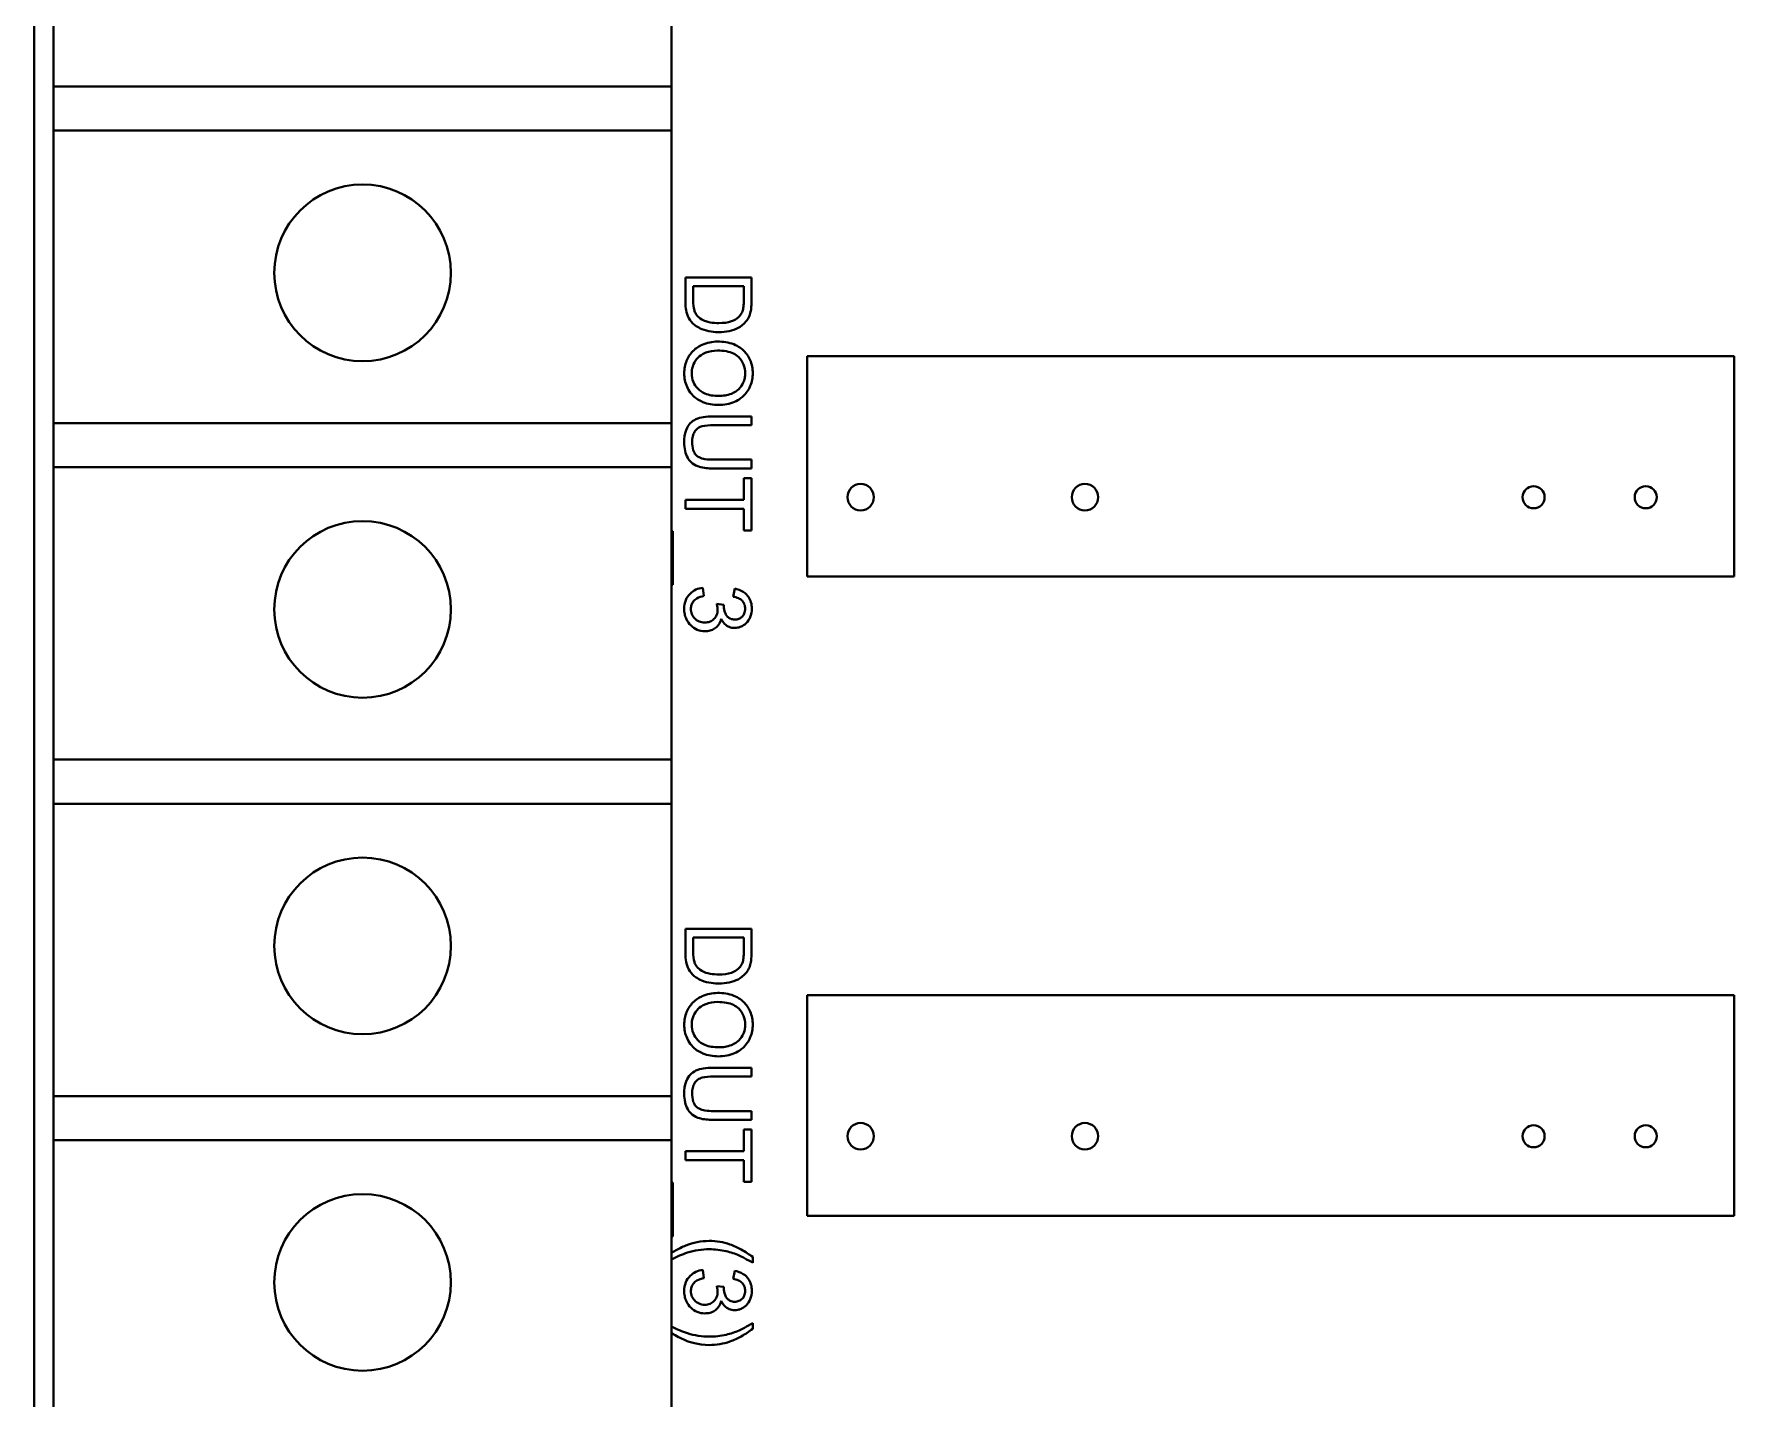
# Model space of a CAD drawing. Header units: millimetres. Extents: x 0 to 4205, y 0 to 2970.
# Drawn here: x 1889.35 to 1927.85, y 2435.43 to 2466.34 of the extents above; entities that cross this region are included whole.
import ezdxf

# ---------------------------------------------------------------- set-up
doc = ezdxf.new("R2010")
doc.units = ezdxf.units.MM
doc.header["$LTSCALE"] = 5
doc.layers.add('가시적인 것(ISO)', color=3, linetype='Continuous', lineweight=40)

msp = doc.modelspace()

# ---------------------------------------------------------------- linework, layer by layer
at = {"layer": '가시적인 것(ISO)'}
for p, q in [((1889.348, 2549.741), (1889.348, 2379.741)), ((1889.788, 2471.771), (1889.788, 2465.151)), ((1903.787, 2465.151), (1903.787, 2471.771)), ((1903.787, 2465.151), (1889.788, 2465.151)), ((1889.788, 2465.151), (1889.788, 2464.151)), ((1903.787, 2464.151), (1903.787, 2465.151)), ((1889.788, 2464.151), (1903.787, 2464.151)), ((1889.788, 2464.151), (1889.788, 2457.531)), ((1903.787, 2457.531), (1903.787, 2464.151)), ((1905.598, 2460.829), (1904.098, 2460.829)), ((1904.098, 2460.829), (1904.098, 2460.288)), ((1905.598, 2460.313), (1905.598, 2460.829)), ((1904.275, 2460.31), (1904.275, 2460.631)), ((1904.275, 2460.631), (1905.42, 2460.631)), ((1905.42, 2460.631), (1905.42, 2460.315)), ((1906.855, 2459.048), (1906.855, 2454.052)), ((1927.846, 2459.048), (1906.855, 2459.048)), ((1927.846, 2454.052), (1927.846, 2459.048)), ((1903.787, 2457.531), (1889.788, 2457.531)), ((1889.788, 2457.531), (1889.788, 2456.531)), ((1903.787, 2456.531), (1903.787, 2457.531)), ((1905.598, 2457.682), (1904.731, 2457.682)), ((1904.732, 2457.483), (1905.598, 2457.483)), ((1905.598, 2457.483), (1905.598, 2457.682)), ((1905.598, 2456.701), (1904.732, 2456.701)), ((1905.598, 2456.502), (1905.598, 2456.701)), ((1889.788, 2456.531), (1903.787, 2456.531)), ((1889.788, 2456.531), (1889.788, 2449.911)), ((1903.787, 2449.911), (1903.787, 2456.531)), ((1904.731, 2456.502), (1905.598, 2456.502)), ((1905.42, 2456.284), (1905.42, 2455.79)), ((1905.598, 2456.284), (1905.42, 2456.284)), ((1905.598, 2455.095), (1905.598, 2456.284)), ((1905.42, 2455.79), (1904.098, 2455.79)), ((1904.098, 2455.79), (1904.098, 2455.591)), ((1904.098, 2455.591), (1905.42, 2455.591)), ((1905.42, 2455.591), (1905.42, 2455.095)), ((1903.814, 2455.084), (1903.787, 2455.084)), ((1903.814, 2453.863), (1903.814, 2455.084)), ((1905.42, 2455.095), (1905.598, 2455.095)), ((1906.855, 2454.052), (1927.846, 2454.052)), ((1903.787, 2453.863), (1903.814, 2453.863)), ((1904.519, 2453.615), (1904.495, 2453.799)), ((1905.215, 2453.781), (1905.181, 2453.597)), ((1904.97, 2453.416), (1904.809, 2453.436)), ((1903.787, 2449.911), (1889.788, 2449.911)), ((1889.788, 2449.911), (1889.788, 2448.911)), ((1903.787, 2448.911), (1903.787, 2449.911)), ((1889.788, 2448.911), (1903.787, 2448.911)), ((1889.788, 2448.911), (1889.788, 2442.291)), ((1903.787, 2442.291), (1903.787, 2448.911)), ((1905.598, 2446.079), (1904.098, 2446.079)), ((1904.098, 2446.079), (1904.098, 2445.538)), ((1904.275, 2445.56), (1904.275, 2445.881)), ((1904.275, 2445.881), (1905.42, 2445.881)), ((1905.42, 2445.881), (1905.42, 2445.565)), ((1905.598, 2445.563), (1905.598, 2446.079)), ((1906.855, 2444.578), (1906.855, 2439.582)), ((1927.846, 2444.578), (1906.855, 2444.578)), ((1927.846, 2439.582), (1927.846, 2444.578)), ((1905.598, 2442.932), (1904.731, 2442.932)), ((1904.732, 2442.733), (1905.598, 2442.733)), ((1905.598, 2442.733), (1905.598, 2442.932)), ((1903.787, 2442.291), (1889.788, 2442.291)), ((1889.788, 2442.291), (1889.788, 2441.291)), ((1903.787, 2441.291), (1903.787, 2442.291)), ((1905.598, 2441.951), (1904.732, 2441.951)), ((1905.598, 2441.752), (1905.598, 2441.951)), ((1904.731, 2441.752), (1905.598, 2441.752)), ((1889.788, 2441.291), (1903.787, 2441.291)), ((1889.788, 2441.291), (1889.788, 2434.671)), ((1903.787, 2434.671), (1903.787, 2441.291)), ((1905.42, 2441.534), (1905.42, 2441.04)), ((1905.598, 2441.534), (1905.42, 2441.534)), ((1905.598, 2440.345), (1905.598, 2441.534)), ((1905.42, 2441.04), (1904.098, 2441.04)), ((1904.098, 2441.04), (1904.098, 2440.841)), ((1904.098, 2440.841), (1905.42, 2440.841)), ((1905.42, 2440.841), (1905.42, 2440.345)), ((1903.814, 2440.334), (1903.787, 2440.334)), ((1903.814, 2439.113), (1903.814, 2440.334)), ((1905.42, 2440.345), (1905.598, 2440.345)), ((1906.855, 2439.582), (1927.846, 2439.582)), ((1903.787, 2439.113), (1903.814, 2439.113)), ((1905.623, 2438.515), (1905.623, 2438.647)), ((1904.519, 2438.168), (1904.495, 2438.352)), ((1905.215, 2438.334), (1905.181, 2438.15)), ((1904.97, 2437.969), (1904.809, 2437.988)), ((1905.623, 2437.017), (1905.623, 2437.148))]:
    msp.add_line(p, q, dxfattribs=at)
for centre, radius in [((1896.788, 2460.931), 2), ((1908.068, 2455.851), 0.3), ((1913.148, 2455.851), 0.3), ((1923.308, 2455.851), 0.25), ((1925.848, 2455.851), 0.25), ((1896.788, 2453.311), 2), ((1896.788, 2445.691), 2), ((1908.068, 2441.381), 0.3), ((1913.148, 2441.381), 0.3), ((1923.308, 2441.381), 0.25), ((1925.848, 2441.381), 0.25), ((1896.788, 2438.071), 2)]:
    msp.add_circle(centre, radius, dxfattribs=at)
for points, knots in [([(1904.098, 2460.288), (1904.098, 2460.191), (1904.107, 2460.065), (1904.179, 2459.891), (1904.213, 2459.84), (1904.307, 2459.747), (1904.368, 2459.7), (1904.619, 2459.598), (1904.763, 2459.589), (1904.856, 2459.589)], [-0.1013045, -0.1013045, -0.1013045, -0.1013045, -0.0660401, -0.0660401, -0.0467074, -0.0467074, -0.0277304, -0.0277304, 0, 0, 0, 0]), ([(1904.38, 2459.943), (1904.362, 2459.961), (1904.348, 2459.98), (1904.319, 2460.03), (1904.308, 2460.059), (1904.282, 2460.14), (1904.275, 2460.222), (1904.275, 2460.31)], [-0.03972134, -0.03972134, -0.03972134, -0.03972134, -0.03404767, -0.03404767, -0.02637667, -0.02637667, 0, 0, 0, 0]), ([(1905.389, 2460.059), (1905.38, 2460.033), (1905.367, 2460.009), (1905.334, 2459.963), (1905.314, 2459.942), (1905.259, 2459.894), (1905.214, 2459.86), (1905.058, 2459.804), (1904.959, 2459.794), (1904.859, 2459.794)], [-0.08863704, -0.08863704, -0.08863704, -0.08863704, -0.07259706, -0.07259706, -0.05563873, -0.05563873, -0.02994642, -0.02994642, 0, 0, 0, 0]), ([(1905.42, 2460.315), (1905.42, 2460.266), (1905.419, 2460.212), (1905.408, 2460.126), (1905.401, 2460.089), (1905.389, 2460.059)], [-0.02271504, -0.02271504, -0.02271504, -0.02271504, -0.00972271, -0.00972271, 0, 0, 0, 0]), ([(1905.468, 2459.826), (1905.495, 2459.856), (1905.516, 2459.89), (1905.553, 2459.964), (1905.566, 2460.004), (1905.576, 2460.045)], [-0.02477761, -0.02477761, -0.02477761, -0.02477761, -0.01271181, -0.01271181, 0, 0, 0, 0]), ([(1905.576, 2460.045), (1905.584, 2460.081), (1905.589, 2460.122), (1905.596, 2460.209), (1905.598, 2460.262), (1905.598, 2460.313)], [-0.02610579, -0.02610579, -0.02610579, -0.02610579, -0.0151034, -0.0151034, 0, 0, 0, 0]), ([(1904.859, 2459.794), (1904.793, 2459.794), (1904.724, 2459.798), (1904.585, 2459.824), (1904.536, 2459.844), (1904.457, 2459.881), (1904.415, 2459.908), (1904.38, 2459.943)], [-0.03646535, -0.03646535, -0.03646535, -0.03646535, -0.02628406, -0.02628406, -0.01488015, -0.01488015, 0, 0, 0, 0]), ([(1904.856, 2459.589), (1904.935, 2459.589), (1905.014, 2459.596), (1905.166, 2459.628), (1905.232, 2459.652), (1905.359, 2459.719), (1905.419, 2459.766), (1905.468, 2459.826)], [-0.06427655, -0.06427655, -0.06427655, -0.06427655, -0.04327347, -0.04327347, -0.02318587, -0.02318587, 0, 0, 0, 0]), ([(1904.828, 2459.375), (1904.768, 2459.375), (1904.708, 2459.369), (1904.59, 2459.344), (1904.533, 2459.326), (1904.417, 2459.274), (1904.341, 2459.231), (1904.209, 2459.096), (1904.16, 2459.022), (1904.089, 2458.851), (1904.072, 2458.756), (1904.072, 2458.657)], [-0.1419282, -0.1419282, -0.1419282, -0.1419282, -0.11405, -0.11405, -0.0863552, -0.0863552, -0.0554723, -0.0554723, -0.0295193, -0.0295193, 0, 0, 0, 0]), ([(1905.624, 2458.657), (1905.624, 2458.71), (1905.619, 2458.762), (1905.6, 2458.862), (1905.586, 2458.909), (1905.532, 2459.036), (1905.482, 2459.107), (1905.377, 2459.21), (1905.306, 2459.269), (1905.078, 2459.359), (1904.952, 2459.375), (1904.828, 2459.375)], [-0.1914347, -0.1914347, -0.1914347, -0.1914347, -0.1588981, -0.1588981, -0.1283406, -0.1283406, -0.0734868, -0.0734868, -0.0371408, -0.0371408, 0, 0, 0, 0]), ([(1904.243, 2458.658), (1904.243, 2458.694), (1904.246, 2458.729), (1904.259, 2458.797), (1904.268, 2458.829), (1904.307, 2458.919), (1904.344, 2458.971), (1904.423, 2459.049), (1904.476, 2459.092), (1904.643, 2459.158), (1904.735, 2459.171), (1904.826, 2459.171)], [-0.1304948, -0.1304948, -0.1304948, -0.1304948, -0.1101568, -0.1101568, -0.0908219, -0.0908219, -0.0538229, -0.0538229, -0.0272604, -0.0272604, 0, 0, 0, 0]), ([(1904.826, 2459.171), (1904.893, 2459.171), (1904.962, 2459.166), (1905.083, 2459.144), (1905.138, 2459.128), (1905.233, 2459.083), (1905.273, 2459.056), (1905.352, 2458.974), (1905.39, 2458.918), (1905.441, 2458.794), (1905.453, 2458.726), (1905.453, 2458.656)], [-0.09205293, -0.09205293, -0.09205293, -0.09205293, -0.07187986, -0.07187986, -0.05512906, -0.05512906, -0.04039251, -0.04039251, -0.02097998, -0.02097998, 0, 0, 0, 0]), ([(1904.072, 2458.657), (1904.072, 2458.604), (1904.078, 2458.551), (1904.099, 2458.447), (1904.116, 2458.397), (1904.183, 2458.247), (1904.238, 2458.184), (1904.342, 2458.081), (1904.423, 2458.035), (1904.607, 2457.96), (1904.725, 2457.94), (1904.845, 2457.94)], [-0.08052814, -0.08052814, -0.08052814, -0.08052814, -0.075448, -0.075448, -0.0704261, -0.0704261, -0.05969695, -0.05969695, -0.03604414, -0.03604414, 0, 0, 0, 0]), ([(1904.848, 2458.145), (1904.744, 2458.145), (1904.638, 2458.159), (1904.473, 2458.228), (1904.421, 2458.267), (1904.337, 2458.353), (1904.303, 2458.403), (1904.254, 2458.522), (1904.243, 2458.59), (1904.243, 2458.658)], [-0.08165834, -0.08165834, -0.08165834, -0.08165834, -0.05685822, -0.05685822, -0.03882835, -0.03882835, -0.0205962, -0.0205962, 0, 0, 0, 0]), ([(1904.845, 2457.94), (1904.91, 2457.94), (1904.975, 2457.946), (1905.099, 2457.97), (1905.157, 2457.987), (1905.316, 2458.056), (1905.381, 2458.11), (1905.504, 2458.232), (1905.547, 2458.319), (1905.607, 2458.462), (1905.624, 2458.558), (1905.624, 2458.657)], [-0.06480513, -0.06480513, -0.06480513, -0.06480513, -0.05981322, -0.05981322, -0.05512545, -0.05512545, -0.04655354, -0.04655354, -0.0296574, -0.0296574, 0, 0, 0, 0]), ([(1905.453, 2458.656), (1905.453, 2458.619), (1905.45, 2458.583), (1905.435, 2458.512), (1905.424, 2458.478), (1905.39, 2458.403), (1905.359, 2458.35), (1905.273, 2458.267), (1905.22, 2458.227), (1905.047, 2458.159), (1904.947, 2458.145), (1904.848, 2458.145)], [-0.1516136, -0.1516136, -0.1516136, -0.1516136, -0.1220791, -0.1220791, -0.0935316, -0.0935316, -0.0558687, -0.0558687, -0.0298206, -0.0298206, 0, 0, 0, 0]), ([(1904.731, 2457.682), (1904.657, 2457.682), (1904.579, 2457.678), (1904.451, 2457.657), (1904.392, 2457.642), (1904.289, 2457.595), (1904.246, 2457.564), (1904.182, 2457.494), (1904.145, 2457.446), (1904.083, 2457.281), (1904.072, 2457.182), (1904.072, 2457.089)], [-0.1666428, -0.1666428, -0.1666428, -0.1666428, -0.120317, -0.120317, -0.0849202, -0.0849202, -0.0527526, -0.0527526, -0.028158, -0.028158, 0, 0, 0, 0]), ([(1904.252, 2457.106), (1904.252, 2457.147), (1904.256, 2457.188), (1904.276, 2457.273), (1904.292, 2457.306), (1904.325, 2457.36), (1904.347, 2457.386), (1904.413, 2457.437), (1904.452, 2457.451), (1904.551, 2457.478), (1904.645, 2457.483), (1904.732, 2457.483)], [-0.0552723, -0.0552723, -0.0552723, -0.0552723, -0.05006966, -0.05006966, -0.04418631, -0.04418631, -0.03650006, -0.03650006, -0.02622502, -0.02622502, 0, 0, 0, 0]), ([(1904.072, 2457.089), (1904.072, 2457.025), (1904.078, 2456.96), (1904.104, 2456.844), (1904.123, 2456.793), (1904.164, 2456.724), (1904.2, 2456.666), (1904.312, 2456.576), (1904.364, 2456.553), (1904.51, 2456.511), (1904.621, 2456.502), (1904.731, 2456.502)], [-0.1827395, -0.1827395, -0.1827395, -0.1827395, -0.1243095, -0.1243095, -0.0742781, -0.0742781, -0.0514626, -0.0514626, -0.0329561, -0.0329561, 0, 0, 0, 0]), ([(1904.732, 2456.701), (1904.67, 2456.701), (1904.603, 2456.704), (1904.497, 2456.723), (1904.45, 2456.735), (1904.376, 2456.771), (1904.353, 2456.79), (1904.309, 2456.842), (1904.291, 2456.876), (1904.258, 2456.973), (1904.252, 2457.042), (1904.252, 2457.106)], [-0.06580544, -0.06580544, -0.06580544, -0.06580544, -0.05062257, -0.05062257, -0.03951225, -0.03951225, -0.0306635, -0.0306635, -0.01915675, -0.01915675, 0, 0, 0, 0]), ([(1904.495, 2453.799), (1904.44, 2453.794), (1904.385, 2453.781), (1904.285, 2453.735), (1904.242, 2453.704), (1904.162, 2453.623), (1904.131, 2453.575), (1904.083, 2453.459), (1904.072, 2453.391), (1904.072, 2453.323)], [-0.06885089, -0.06885089, -0.06885089, -0.06885089, -0.0529579, -0.0529579, -0.03766992, -0.03766992, -0.02055925, -0.02055925, 0, 0, 0, 0]), ([(1904.224, 2453.321), (1904.224, 2453.352), (1904.228, 2453.382), (1904.246, 2453.438), (1904.259, 2453.464), (1904.3, 2453.518), (1904.328, 2453.54), (1904.406, 2453.586), (1904.464, 2453.604), (1904.519, 2453.615)], [-0.04276956, -0.04276956, -0.04276956, -0.04276956, -0.03481239, -0.03481239, -0.02718734, -0.02718734, -0.01690671, -0.01690671, 0, 0, 0, 0]), ([(1905.181, 2453.597), (1905.223, 2453.591), (1905.266, 2453.58), (1905.333, 2453.548), (1905.359, 2453.531), (1905.397, 2453.493), (1905.418, 2453.468), (1905.447, 2453.398), (1905.452, 2453.362), (1905.452, 2453.326)], [-0.06301122, -0.06301122, -0.06301122, -0.06301122, -0.03990409, -0.03990409, -0.02276781, -0.02276781, -0.01085121, -0.01085121, 0, 0, 0, 0]), ([(1905.603, 2453.329), (1905.603, 2453.378), (1905.598, 2453.427), (1905.571, 2453.517), (1905.552, 2453.558), (1905.505, 2453.625), (1905.469, 2453.67), (1905.349, 2453.746), (1905.283, 2453.768), (1905.215, 2453.781)], [-0.09774393, -0.09774393, -0.09774393, -0.09774393, -0.06922545, -0.06922545, -0.04258642, -0.04258642, -0.02086501, -0.02086501, 0, 0, 0, 0]), ([(1904.072, 2453.323), (1904.072, 2453.283), (1904.076, 2453.244), (1904.09, 2453.17), (1904.101, 2453.135), (1904.144, 2453.034), (1904.185, 2452.983), (1904.267, 2452.904), (1904.313, 2452.873), (1904.422, 2452.828), (1904.481, 2452.817), (1904.541, 2452.817)], [-0.06985908, -0.06985908, -0.06985908, -0.06985908, -0.0607385, -0.0607385, -0.05217226, -0.05217226, -0.03520118, -0.03520118, -0.01818642, -0.01818642, 0, 0, 0, 0]), ([(1904.538, 2453.013), (1904.515, 2453.013), (1904.492, 2453.015), (1904.449, 2453.023), (1904.428, 2453.029), (1904.367, 2453.056), (1904.334, 2453.082), (1904.283, 2453.135), (1904.262, 2453.166), (1904.231, 2453.239), (1904.224, 2453.28), (1904.224, 2453.321)], [-0.04480517, -0.04480517, -0.04480517, -0.04480517, -0.03953756, -0.03953756, -0.03452526, -0.03452526, -0.02387614, -0.02387614, -0.01249682, -0.01249682, 0, 0, 0, 0]), ([(1904.829, 2453.307), (1904.829, 2453.264), (1904.822, 2453.222), (1904.792, 2453.15), (1904.772, 2453.12), (1904.719, 2453.068), (1904.69, 2453.048), (1904.619, 2453.019), (1904.579, 2453.013), (1904.538, 2453.013)], [-0.04828106, -0.04828106, -0.04828106, -0.04828106, -0.03456334, -0.03456334, -0.02296734, -0.02296734, -0.01228332, -0.01228332, 0, 0, 0, 0]), ([(1904.809, 2453.436), (1904.815, 2453.413), (1904.82, 2453.388), (1904.827, 2453.346), (1904.829, 2453.326), (1904.829, 2453.307)], [-0.01294612, -0.01294612, -0.01294612, -0.01294612, -0.00574067, -0.00574067, 0, 0, 0, 0]), ([(1904.968, 2453.387), (1904.968, 2453.391), (1904.968, 2453.395), (1904.969, 2453.405), (1904.969, 2453.411), (1904.97, 2453.416)], [-0.002882985, -0.002882985, -0.002882985, -0.002882985, -0.001682254, -0.001682254, 0, 0, 0, 0]), ([(1905.218, 2453.08), (1905.199, 2453.08), (1905.181, 2453.082), (1905.146, 2453.089), (1905.129, 2453.094), (1905.09, 2453.111), (1905.07, 2453.126), (1905.024, 2453.176), (1905.006, 2453.214), (1904.977, 2453.284), (1904.968, 2453.335), (1904.968, 2453.387)], [-0.03345342, -0.03345342, -0.03345342, -0.03345342, -0.03023829, -0.03023829, -0.02729522, -0.02729522, -0.02280998, -0.02280998, -0.01561743, -0.01561743, 0, 0, 0, 0]), ([(1905.215, 2452.89), (1905.239, 2452.89), (1905.264, 2452.893), (1905.312, 2452.903), (1905.336, 2452.91), (1905.392, 2452.935), (1905.435, 2452.958), (1905.516, 2453.039), (1905.545, 2453.088), (1905.591, 2453.198), (1905.603, 2453.263), (1905.603, 2453.329)], [-0.07233212, -0.07233212, -0.07233212, -0.07233212, -0.0618739, -0.0618739, -0.05139769, -0.05139769, -0.03589481, -0.03589481, -0.02003156, -0.02003156, 0, 0, 0, 0]), ([(1905.452, 2453.326), (1905.452, 2453.307), (1905.451, 2453.288), (1905.444, 2453.252), (1905.439, 2453.235), (1905.421, 2453.191), (1905.404, 2453.166), (1905.361, 2453.124), (1905.338, 2453.108), (1905.282, 2453.085), (1905.25, 2453.08), (1905.218, 2453.08)], [-0.03959792, -0.03959792, -0.03959792, -0.03959792, -0.03345358, -0.03345358, -0.02773396, -0.02773396, -0.01817037, -0.01817037, -0.00966614, -0.00966614, 0, 0, 0, 0]), ([(1904.541, 2452.817), (1904.581, 2452.817), (1904.621, 2452.821), (1904.695, 2452.841), (1904.729, 2452.855), (1904.79, 2452.894), (1904.823, 2452.921), (1904.88, 2453.002), (1904.899, 2453.048), (1904.91, 2453.097)], [-0.0613968, -0.0613968, -0.0613968, -0.0613968, -0.04487794, -0.04487794, -0.02976308, -0.02976308, -0.0150421, -0.0150421, 0, 0, 0, 0]), ([(1904.91, 2453.097), (1904.929, 2453.056), (1904.954, 2453.017), (1905.022, 2452.948), (1905.059, 2452.928), (1905.129, 2452.898), (1905.171, 2452.89), (1905.215, 2452.89)], [-0.03177885, -0.03177885, -0.03177885, -0.03177885, -0.0229015, -0.0229015, -0.0130002, -0.0130002, 0, 0, 0, 0]), ([(1904.098, 2445.538), (1904.098, 2445.441), (1904.107, 2445.315), (1904.179, 2445.141), (1904.213, 2445.09), (1904.307, 2444.997), (1904.368, 2444.95), (1904.619, 2444.848), (1904.763, 2444.839), (1904.856, 2444.839)], [-0.1013045, -0.1013045, -0.1013045, -0.1013045, -0.0660401, -0.0660401, -0.0467074, -0.0467074, -0.0277304, -0.0277304, 0, 0, 0, 0]), ([(1904.38, 2445.193), (1904.362, 2445.211), (1904.348, 2445.23), (1904.319, 2445.28), (1904.308, 2445.309), (1904.282, 2445.39), (1904.275, 2445.472), (1904.275, 2445.56)], [-0.03972134, -0.03972134, -0.03972134, -0.03972134, -0.03404767, -0.03404767, -0.02637667, -0.02637667, 0, 0, 0, 0]), ([(1905.42, 2445.565), (1905.42, 2445.516), (1905.419, 2445.462), (1905.408, 2445.376), (1905.401, 2445.339), (1905.389, 2445.309)], [-0.02271504, -0.02271504, -0.02271504, -0.02271504, -0.00972271, -0.00972271, 0, 0, 0, 0]), ([(1905.576, 2445.295), (1905.584, 2445.331), (1905.589, 2445.372), (1905.596, 2445.459), (1905.598, 2445.512), (1905.598, 2445.563)], [-0.02610579, -0.02610579, -0.02610579, -0.02610579, -0.0151034, -0.0151034, 0, 0, 0, 0]), ([(1904.859, 2445.044), (1904.793, 2445.044), (1904.724, 2445.048), (1904.585, 2445.074), (1904.536, 2445.094), (1904.457, 2445.131), (1904.415, 2445.158), (1904.38, 2445.193)], [-0.03646535, -0.03646535, -0.03646535, -0.03646535, -0.02628406, -0.02628406, -0.01488015, -0.01488015, 0, 0, 0, 0]), ([(1904.856, 2444.839), (1904.935, 2444.839), (1905.014, 2444.846), (1905.166, 2444.878), (1905.232, 2444.902), (1905.359, 2444.969), (1905.419, 2445.016), (1905.468, 2445.076)], [-0.06427655, -0.06427655, -0.06427655, -0.06427655, -0.04327347, -0.04327347, -0.02318587, -0.02318587, 0, 0, 0, 0]), ([(1905.389, 2445.309), (1905.38, 2445.283), (1905.367, 2445.259), (1905.334, 2445.213), (1905.314, 2445.192), (1905.259, 2445.144), (1905.214, 2445.11), (1905.058, 2445.054), (1904.959, 2445.044), (1904.859, 2445.044)], [-0.08863704, -0.08863704, -0.08863704, -0.08863704, -0.07259706, -0.07259706, -0.05563873, -0.05563873, -0.02994642, -0.02994642, 0, 0, 0, 0]), ([(1905.468, 2445.076), (1905.495, 2445.106), (1905.516, 2445.14), (1905.553, 2445.214), (1905.566, 2445.254), (1905.576, 2445.295)], [-0.02477761, -0.02477761, -0.02477761, -0.02477761, -0.01271181, -0.01271181, 0, 0, 0, 0]), ([(1904.828, 2444.625), (1904.768, 2444.625), (1904.708, 2444.619), (1904.59, 2444.594), (1904.533, 2444.576), (1904.417, 2444.524), (1904.341, 2444.481), (1904.209, 2444.346), (1904.16, 2444.272), (1904.089, 2444.101), (1904.072, 2444.006), (1904.072, 2443.907)], [-0.1419282, -0.1419282, -0.1419282, -0.1419282, -0.11405, -0.11405, -0.0863552, -0.0863552, -0.0554723, -0.0554723, -0.0295193, -0.0295193, 0, 0, 0, 0]), ([(1904.243, 2443.908), (1904.243, 2443.944), (1904.246, 2443.979), (1904.259, 2444.047), (1904.268, 2444.079), (1904.307, 2444.169), (1904.344, 2444.221), (1904.423, 2444.299), (1904.476, 2444.342), (1904.643, 2444.408), (1904.735, 2444.421), (1904.826, 2444.421)], [-0.1304948, -0.1304948, -0.1304948, -0.1304948, -0.1101568, -0.1101568, -0.0908219, -0.0908219, -0.0538229, -0.0538229, -0.0272604, -0.0272604, 0, 0, 0, 0]), ([(1904.826, 2444.421), (1904.893, 2444.421), (1904.962, 2444.416), (1905.083, 2444.394), (1905.138, 2444.378), (1905.233, 2444.333), (1905.273, 2444.306), (1905.352, 2444.224), (1905.39, 2444.168), (1905.441, 2444.044), (1905.453, 2443.976), (1905.453, 2443.906)], [-0.09205293, -0.09205293, -0.09205293, -0.09205293, -0.07187986, -0.07187986, -0.05512906, -0.05512906, -0.04039251, -0.04039251, -0.02097998, -0.02097998, 0, 0, 0, 0]), ([(1905.624, 2443.907), (1905.624, 2443.96), (1905.619, 2444.012), (1905.6, 2444.112), (1905.586, 2444.159), (1905.532, 2444.286), (1905.482, 2444.357), (1905.377, 2444.46), (1905.306, 2444.519), (1905.078, 2444.609), (1904.952, 2444.625), (1904.828, 2444.625)], [-0.1914347, -0.1914347, -0.1914347, -0.1914347, -0.1588981, -0.1588981, -0.1283406, -0.1283406, -0.0734868, -0.0734868, -0.0371408, -0.0371408, 0, 0, 0, 0]), ([(1904.072, 2443.907), (1904.072, 2443.854), (1904.078, 2443.801), (1904.099, 2443.697), (1904.116, 2443.647), (1904.183, 2443.497), (1904.238, 2443.434), (1904.342, 2443.331), (1904.423, 2443.285), (1904.607, 2443.21), (1904.725, 2443.19), (1904.845, 2443.19)], [-0.08052814, -0.08052814, -0.08052814, -0.08052814, -0.075448, -0.075448, -0.0704261, -0.0704261, -0.05969695, -0.05969695, -0.03604414, -0.03604414, 0, 0, 0, 0]), ([(1904.848, 2443.395), (1904.744, 2443.395), (1904.638, 2443.409), (1904.473, 2443.478), (1904.421, 2443.517), (1904.337, 2443.603), (1904.303, 2443.653), (1904.254, 2443.772), (1904.243, 2443.84), (1904.243, 2443.908)], [-0.08165834, -0.08165834, -0.08165834, -0.08165834, -0.05685822, -0.05685822, -0.03882835, -0.03882835, -0.0205962, -0.0205962, 0, 0, 0, 0]), ([(1904.845, 2443.19), (1904.91, 2443.19), (1904.975, 2443.196), (1905.099, 2443.22), (1905.157, 2443.237), (1905.316, 2443.306), (1905.381, 2443.36), (1905.504, 2443.482), (1905.547, 2443.569), (1905.607, 2443.712), (1905.624, 2443.808), (1905.624, 2443.907)], [-0.06480513, -0.06480513, -0.06480513, -0.06480513, -0.05981322, -0.05981322, -0.05512545, -0.05512545, -0.04655354, -0.04655354, -0.0296574, -0.0296574, 0, 0, 0, 0]), ([(1905.453, 2443.906), (1905.453, 2443.869), (1905.45, 2443.833), (1905.435, 2443.762), (1905.424, 2443.728), (1905.39, 2443.653), (1905.359, 2443.6), (1905.273, 2443.517), (1905.22, 2443.477), (1905.047, 2443.409), (1904.947, 2443.395), (1904.848, 2443.395)], [-0.1516136, -0.1516136, -0.1516136, -0.1516136, -0.1220791, -0.1220791, -0.0935316, -0.0935316, -0.0558687, -0.0558687, -0.0298206, -0.0298206, 0, 0, 0, 0]), ([(1904.731, 2442.932), (1904.657, 2442.932), (1904.579, 2442.928), (1904.451, 2442.907), (1904.392, 2442.892), (1904.289, 2442.845), (1904.246, 2442.814), (1904.182, 2442.744), (1904.145, 2442.696), (1904.083, 2442.531), (1904.072, 2442.432), (1904.072, 2442.339)], [-0.1666428, -0.1666428, -0.1666428, -0.1666428, -0.120317, -0.120317, -0.0849202, -0.0849202, -0.0527526, -0.0527526, -0.028158, -0.028158, 0, 0, 0, 0]), ([(1904.252, 2442.356), (1904.252, 2442.397), (1904.256, 2442.438), (1904.276, 2442.523), (1904.292, 2442.556), (1904.325, 2442.61), (1904.347, 2442.636), (1904.413, 2442.687), (1904.452, 2442.701), (1904.551, 2442.728), (1904.645, 2442.733), (1904.732, 2442.733)], [-0.0552723, -0.0552723, -0.0552723, -0.0552723, -0.05006966, -0.05006966, -0.04418631, -0.04418631, -0.03650006, -0.03650006, -0.02622502, -0.02622502, 0, 0, 0, 0]), ([(1904.072, 2442.339), (1904.072, 2442.275), (1904.078, 2442.21), (1904.104, 2442.094), (1904.123, 2442.043), (1904.164, 2441.974), (1904.2, 2441.916), (1904.312, 2441.826), (1904.364, 2441.803), (1904.51, 2441.761), (1904.621, 2441.752), (1904.731, 2441.752)], [-0.1827395, -0.1827395, -0.1827395, -0.1827395, -0.1243095, -0.1243095, -0.0742781, -0.0742781, -0.0514626, -0.0514626, -0.0329561, -0.0329561, 0, 0, 0, 0]), ([(1904.732, 2441.951), (1904.67, 2441.951), (1904.603, 2441.954), (1904.497, 2441.973), (1904.45, 2441.985), (1904.376, 2442.021), (1904.353, 2442.04), (1904.309, 2442.092), (1904.291, 2442.126), (1904.258, 2442.223), (1904.252, 2442.292), (1904.252, 2442.356)], [-0.06580544, -0.06580544, -0.06580544, -0.06580544, -0.05062257, -0.05062257, -0.03951225, -0.03951225, -0.0306635, -0.0306635, -0.01915675, -0.01915675, 0, 0, 0, 0]), ([(1904.641, 2439.01), (1904.455, 2439.01), (1904.277, 2438.975), (1904.048, 2438.881), (1903.926, 2438.829), (1903.787, 2438.74)], [-0.233985, -0.233985, -0.233985, -0.233985, -0.0717624, -0.0717624, -0.01692, -0.01692, -0.01692, -0.01692]), ([(1905.107, 2438.932), (1905.033, 2438.958), (1904.957, 2438.978), (1904.8, 2439.004), (1904.721, 2439.01), (1904.641, 2439.01)], [-0.04764837, -0.04764837, -0.04764837, -0.04764837, -0.02399687, -0.02399687, 0, 0, 0, 0]), ([(1905.623, 2438.647), (1905.541, 2438.708), (1905.455, 2438.765), (1905.282, 2438.86), (1905.196, 2438.9), (1905.107, 2438.932)], [-0.05911167, -0.05911167, -0.05911167, -0.05911167, -0.02840499, -0.02840499, 0, 0, 0, 0]), ([(1903.787, 2438.591), (1903.903, 2438.653), (1904.023, 2438.706), (1904.308, 2438.794), (1904.472, 2438.821), (1904.639, 2438.821)], [-0.08956306, -0.08956306, -0.08956306, -0.08956306, -0.05028586, -0.05028586, 0, 0, 0, 0]), ([(1904.639, 2438.821), (1904.704, 2438.821), (1904.768, 2438.817), (1904.897, 2438.803), (1904.96, 2438.792), (1905.024, 2438.777)], [-0.03878008, -0.03878008, -0.03878008, -0.03878008, -0.01945438, -0.01945438, 0, 0, 0, 0]), ([(1905.024, 2438.777), (1905.075, 2438.765), (1905.125, 2438.751), (1905.223, 2438.718), (1905.271, 2438.7), (1905.319, 2438.679)], [-0.03115365, -0.03115365, -0.03115365, -0.03115365, -0.01545144, -0.01545144, 0, 0, 0, 0]), ([(1905.319, 2438.679), (1905.357, 2438.662), (1905.404, 2438.637), (1905.499, 2438.586), (1905.565, 2438.549), (1905.623, 2438.515)], [-0.03227518, -0.03227518, -0.03227518, -0.03227518, -0.02006703, -0.02006703, 0, 0, 0, 0]), ([(1904.495, 2438.352), (1904.44, 2438.346), (1904.385, 2438.333), (1904.285, 2438.287), (1904.242, 2438.257), (1904.162, 2438.175), (1904.131, 2438.128), (1904.083, 2438.011), (1904.072, 2437.944), (1904.072, 2437.875)], [-0.06885089, -0.06885089, -0.06885089, -0.06885089, -0.0529579, -0.0529579, -0.03766992, -0.03766992, -0.02055925, -0.02055925, 0, 0, 0, 0]), ([(1904.224, 2437.874), (1904.224, 2437.904), (1904.228, 2437.934), (1904.246, 2437.991), (1904.259, 2438.016), (1904.3, 2438.071), (1904.328, 2438.093), (1904.406, 2438.139), (1904.464, 2438.157), (1904.519, 2438.168)], [-0.04276956, -0.04276956, -0.04276956, -0.04276956, -0.03481239, -0.03481239, -0.02718734, -0.02718734, -0.01690671, -0.01690671, 0, 0, 0, 0]), ([(1905.181, 2438.15), (1905.223, 2438.143), (1905.266, 2438.132), (1905.333, 2438.101), (1905.359, 2438.084), (1905.397, 2438.045), (1905.418, 2438.02), (1905.447, 2437.95), (1905.452, 2437.915), (1905.452, 2437.879)], [-0.06301122, -0.06301122, -0.06301122, -0.06301122, -0.03990409, -0.03990409, -0.02276781, -0.02276781, -0.01085121, -0.01085121, 0, 0, 0, 0]), ([(1905.603, 2437.882), (1905.603, 2437.931), (1905.598, 2437.979), (1905.571, 2438.07), (1905.552, 2438.11), (1905.505, 2438.178), (1905.469, 2438.222), (1905.349, 2438.298), (1905.283, 2438.321), (1905.215, 2438.334)], [-0.09774393, -0.09774393, -0.09774393, -0.09774393, -0.06922545, -0.06922545, -0.04258642, -0.04258642, -0.02086501, -0.02086501, 0, 0, 0, 0]), ([(1904.072, 2437.875), (1904.072, 2437.836), (1904.076, 2437.797), (1904.09, 2437.722), (1904.101, 2437.687), (1904.144, 2437.587), (1904.185, 2437.535), (1904.267, 2437.457), (1904.313, 2437.425), (1904.422, 2437.38), (1904.481, 2437.37), (1904.541, 2437.37)], [-0.06985908, -0.06985908, -0.06985908, -0.06985908, -0.0607385, -0.0607385, -0.05217226, -0.05217226, -0.03520118, -0.03520118, -0.01818642, -0.01818642, 0, 0, 0, 0]), ([(1904.538, 2437.565), (1904.515, 2437.565), (1904.492, 2437.567), (1904.449, 2437.576), (1904.428, 2437.582), (1904.367, 2437.609), (1904.334, 2437.635), (1904.283, 2437.687), (1904.262, 2437.718), (1904.231, 2437.792), (1904.224, 2437.832), (1904.224, 2437.874)], [-0.04480517, -0.04480517, -0.04480517, -0.04480517, -0.03953756, -0.03953756, -0.03452526, -0.03452526, -0.02387614, -0.02387614, -0.01249682, -0.01249682, 0, 0, 0, 0]), ([(1904.829, 2437.859), (1904.829, 2437.817), (1904.822, 2437.775), (1904.792, 2437.702), (1904.772, 2437.673), (1904.719, 2437.621), (1904.69, 2437.601), (1904.619, 2437.572), (1904.579, 2437.565), (1904.538, 2437.565)], [-0.04828106, -0.04828106, -0.04828106, -0.04828106, -0.03456334, -0.03456334, -0.02296734, -0.02296734, -0.01228332, -0.01228332, 0, 0, 0, 0]), ([(1904.809, 2437.988), (1904.815, 2437.965), (1904.82, 2437.941), (1904.827, 2437.898), (1904.829, 2437.878), (1904.829, 2437.859)], [-0.01294612, -0.01294612, -0.01294612, -0.01294612, -0.00574067, -0.00574067, 0, 0, 0, 0]), ([(1904.968, 2437.939), (1904.968, 2437.943), (1904.968, 2437.948), (1904.969, 2437.957), (1904.969, 2437.963), (1904.97, 2437.969)], [-0.002882985, -0.002882985, -0.002882985, -0.002882985, -0.001682254, -0.001682254, 0, 0, 0, 0]), ([(1905.218, 2437.633), (1905.199, 2437.633), (1905.181, 2437.634), (1905.146, 2437.641), (1905.129, 2437.646), (1905.09, 2437.664), (1905.07, 2437.679), (1905.024, 2437.728), (1905.006, 2437.766), (1904.977, 2437.837), (1904.968, 2437.887), (1904.968, 2437.939)], [-0.03345342, -0.03345342, -0.03345342, -0.03345342, -0.03023829, -0.03023829, -0.02729522, -0.02729522, -0.02280998, -0.02280998, -0.01561743, -0.01561743, 0, 0, 0, 0]), ([(1905.215, 2437.443), (1905.239, 2437.443), (1905.264, 2437.445), (1905.312, 2437.456), (1905.336, 2437.463), (1905.392, 2437.487), (1905.435, 2437.511), (1905.516, 2437.592), (1905.545, 2437.64), (1905.591, 2437.751), (1905.603, 2437.815), (1905.603, 2437.882)], [-0.07233212, -0.07233212, -0.07233212, -0.07233212, -0.0618739, -0.0618739, -0.05139769, -0.05139769, -0.03589481, -0.03589481, -0.02003156, -0.02003156, 0, 0, 0, 0]), ([(1905.452, 2437.879), (1905.452, 2437.86), (1905.451, 2437.84), (1905.444, 2437.804), (1905.439, 2437.787), (1905.421, 2437.743), (1905.404, 2437.719), (1905.361, 2437.677), (1905.338, 2437.661), (1905.282, 2437.638), (1905.25, 2437.633), (1905.218, 2437.633)], [-0.03959792, -0.03959792, -0.03959792, -0.03959792, -0.03345358, -0.03345358, -0.02773396, -0.02773396, -0.01817037, -0.01817037, -0.00966614, -0.00966614, 0, 0, 0, 0]), ([(1904.541, 2437.37), (1904.581, 2437.37), (1904.621, 2437.374), (1904.695, 2437.393), (1904.729, 2437.407), (1904.79, 2437.446), (1904.823, 2437.474), (1904.88, 2437.555), (1904.899, 2437.601), (1904.91, 2437.65)], [-0.0613968, -0.0613968, -0.0613968, -0.0613968, -0.04487794, -0.04487794, -0.02976308, -0.02976308, -0.0150421, -0.0150421, 0, 0, 0, 0]), ([(1904.91, 2437.65), (1904.929, 2437.608), (1904.954, 2437.57), (1905.022, 2437.501), (1905.059, 2437.48), (1905.129, 2437.451), (1905.171, 2437.443), (1905.215, 2437.443)], [-0.03177885, -0.03177885, -0.03177885, -0.03177885, -0.0229015, -0.0229015, -0.0130002, -0.0130002, 0, 0, 0, 0]), ([(1904.639, 2436.843), (1904.472, 2436.843), (1904.308, 2436.869), (1904.023, 2436.958), (1903.903, 2437.01), (1903.787, 2437.072)], [-0.10471142, -0.10471142, -0.10471142, -0.10471142, -0.05443322, -0.05443322, -0.01516202, -0.01516202, -0.01516202, -0.01516202]), ([(1905.316, 2436.983), (1905.269, 2436.963), (1905.221, 2436.944), (1905.122, 2436.912), (1905.072, 2436.898), (1905.021, 2436.886)], [-0.03112118, -0.03112118, -0.03112118, -0.03112118, -0.01562574, -0.01562574, 0, 0, 0, 0]), ([(1905.107, 2436.732), (1905.196, 2436.764), (1905.282, 2436.804), (1905.455, 2436.899), (1905.541, 2436.955), (1905.623, 2437.017)], [-0.05910636, -0.05910636, -0.05910636, -0.05910636, -0.03070392, -0.03070392, 0, 0, 0, 0]), ([(1905.623, 2437.148), (1905.564, 2437.114), (1905.498, 2437.077), (1905.403, 2437.025), (1905.354, 2437), (1905.316, 2436.983)], [-0.03315715, -0.03315715, -0.03315715, -0.03315715, -0.01248793, -0.01248793, 0, 0, 0, 0]), ([(1903.787, 2436.923), (1903.888, 2436.858), (1903.995, 2436.804), (1904.19, 2436.724), (1904.378, 2436.653), (1904.641, 2436.653)], [-0.1832014, -0.1832014, -0.1832014, -0.1832014, -0.0787799, -0.0787799, 0, 0, 0, 0]), ([(1905.021, 2436.886), (1904.958, 2436.872), (1904.895, 2436.861), (1904.767, 2436.846), (1904.703, 2436.843), (1904.639, 2436.843)], [-0.03855357, -0.03855357, -0.03855357, -0.03855357, -0.01921174, -0.01921174, 0, 0, 0, 0]), ([(1904.641, 2436.653), (1904.721, 2436.653), (1904.8, 2436.659), (1904.957, 2436.686), (1905.033, 2436.706), (1905.107, 2436.732)], [-0.04764847, -0.04764847, -0.04764847, -0.04764847, -0.02365155, -0.02365155, 0, 0, 0, 0])]:
    msp.add_open_spline(points, degree=3, knots=knots, dxfattribs=at)

doc.saveas('drawing.dxf')
